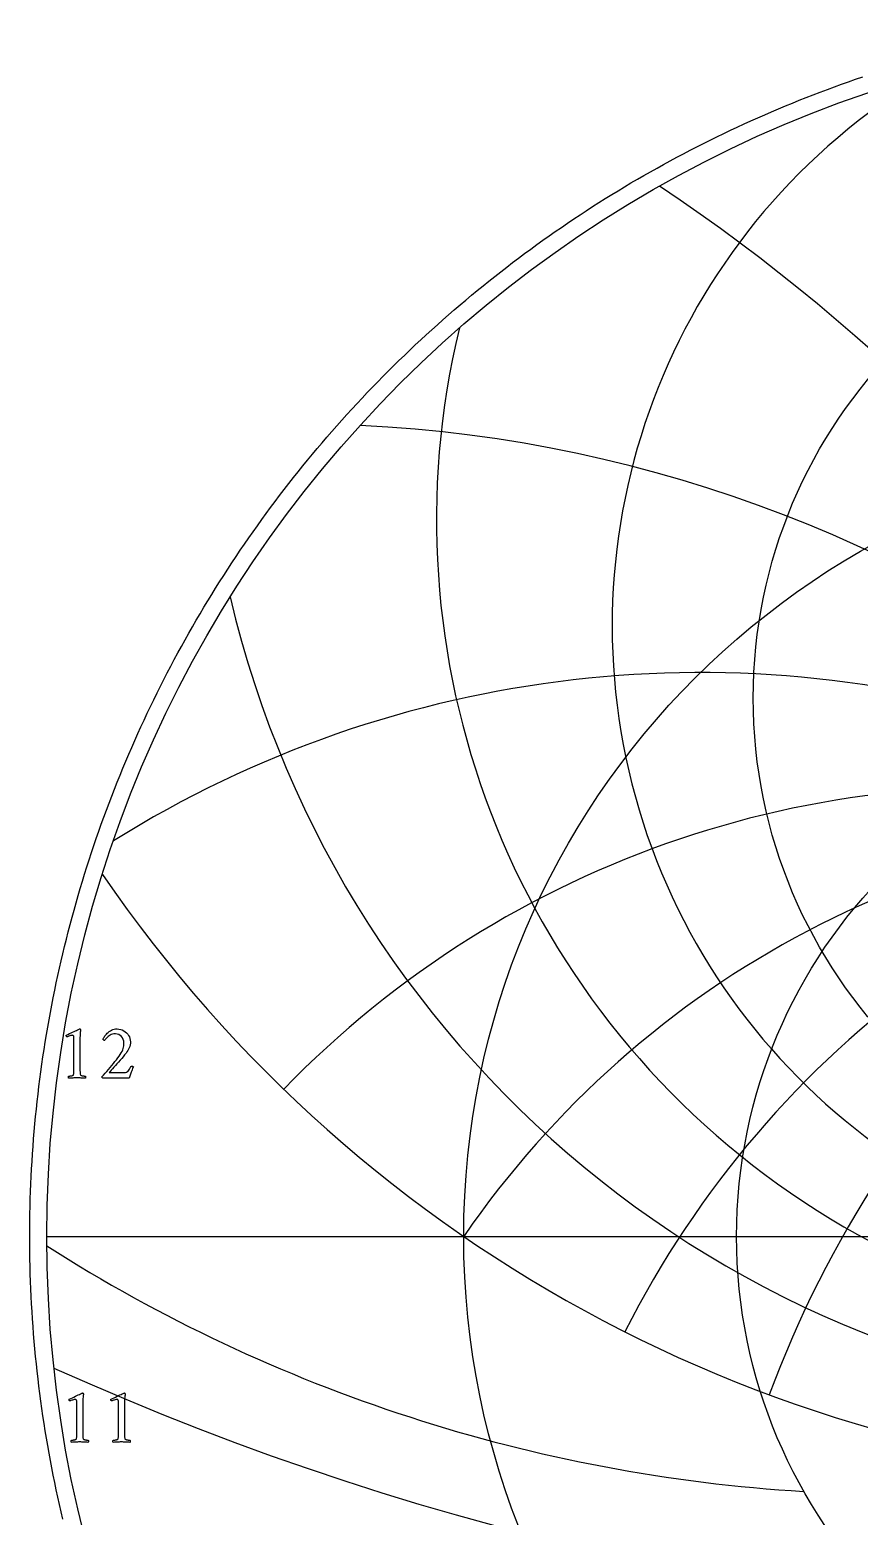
# Model space of a CAD drawing. Header units: millimetres. Extents: x -32.4 to 32.4, y -32.4 to 33.4.
# Drawn here: x -32.35 to -10.43, y -7.4 to 31.9 of the extents above; entities that cross this region are included whole.
import ezdxf

# ---------------------------------------------------------------- set-up
doc = ezdxf.new("R2010")
doc.units = ezdxf.units.MM
for name, color, linetype in [('CUT_OUTER', 1, 'Continuous'), ('ENGRAVE', 7, 'Continuous'), ('ENGRAVE_FINE', 8, 'Continuous'), ('TEXT', 5, 'Continuous')]:
    doc.layers.add(name, color=color, linetype=linetype)

msp = doc.modelspace()

# ---------------------------------------------------------------- linework, layer by layer
at = {"layer": 'CUT_OUTER'}
msp.add_lwpolyline([(-31.4746, -7.4747), (-31.5199, -7.2815), (-31.564, -7.0879), (-31.6069, -6.8941), (-31.6486, -6.7001), (-31.6891, -6.5057), (-31.7284, -6.3112), (-31.7665, -6.1164), (-31.8035, -5.9213), (-31.8392, -5.7261), (-31.8737, -5.5306), (-31.9071, -5.3349), (-31.9392, -5.1391), (-31.9701, -4.943), (-31.9999, -4.7467), (-32.0284, -4.5503), (-32.0557, -4.3537), (-32.0818, -4.1569), (-32.1067, -3.96), (-32.1304, -3.7629), (-32.1529, -3.5657), (-32.1742, -3.3683), (-32.1942, -3.1709), (-32.2131, -2.9733), (-32.2307, -2.7755), (-32.2471, -2.5777), (-32.2623, -2.3798), (-32.2763, -2.1818), (-32.2891, -1.9837), (-32.3007, -1.7856), (-32.311, -1.5873), (-32.3202, -1.3891), (-32.3281, -1.1907), (-32.3348, -0.9923), (-32.3403, -0.7939), (-32.3445, -0.5955), (-32.3476, -0.397), (-32.3494, -0.1985), (-32.35, 0), (-32.3494, 0.1985), (-32.3476, 0.397), (-32.3445, 0.5955), (-32.3403, 0.7939), (-32.3348, 0.9923), (-32.3281, 1.1907), (-32.3202, 1.3891), (-32.311, 1.5873), (-32.3007, 1.7856), (-32.2891, 1.9837), (-32.2763, 2.1818), (-32.2623, 2.3798), (-32.2471, 2.5777), (-32.2307, 2.7755), (-32.2131, 2.9733), (-32.1942, 3.1709), (-32.1742, 3.3683), (-32.1529, 3.5657), (-32.1304, 3.7629), (-32.1067, 3.96), (-32.0818, 4.1569), (-32.0557, 4.3537), (-32.0284, 4.5503), (-31.9999, 4.7467), (-31.9701, 4.943), (-31.9392, 5.1391), (-31.9071, 5.3349), (-31.8737, 5.5306), (-31.8392, 5.7261), (-31.8035, 5.9213), (-31.7665, 6.1164), (-31.7284, 6.3112), (-31.6891, 6.5057), (-31.6486, 6.7001), (-31.6069, 6.8941), (-31.564, 7.0879), (-31.5199, 7.2815), (-31.4746, 7.4747), (-31.4282, 7.6677), (-31.3805, 7.8604), (-31.3317, 8.0528), (-31.2817, 8.2449), (-31.2305, 8.4367), (-31.1782, 8.6282), (-31.1246, 8.8193), (-31.0699, 9.0101), (-31.0141, 9.2006), (-30.957, 9.3907), (-30.8988, 9.5805), (-30.8395, 9.7699), (-30.7789, 9.9589), (-30.7172, 10.1476), (-30.6544, 10.3359), (-30.5904, 10.5238), (-30.5252, 10.7113), (-30.459, 10.8984), (-30.3915, 11.0851), (-30.3229, 11.2713), (-30.2532, 11.4572), (-30.1823, 11.6426), (-30.1103, 11.8276), (-30.0372, 12.0121), (-29.9629, 12.1962), (-29.8875, 12.3798), (-29.811, 12.563), (-29.7333, 12.7456), (-29.6546, 12.9278), (-29.5747, 13.1096), (-29.4937, 13.2908), (-29.4116, 13.4715), (-29.3284, 13.6517), (-29.2441, 13.8314), (-29.1586, 14.0106), (-29.0721, 14.1892), (-28.9845, 14.3674), (-28.8958, 14.5449), (-28.806, 14.722), (-28.7151, 14.8984), (-28.6232, 15.0743), (-28.5302, 15.2497), (-28.436, 15.4245), (-28.3409, 15.5986), (-28.2446, 15.7722), (-28.1473, 15.9453), (-28.0489, 16.1177), (-27.9495, 16.2895), (-27.849, 16.4607), (-27.7475, 16.6312), (-27.645, 16.8012), (-27.5413, 16.9705), (-27.4367, 17.1391), (-27.331, 17.3072), (-27.2243, 17.4745), (-27.1166, 17.6413), (-27.0078, 17.8073), (-26.898, 17.9727), (-26.7873, 18.1374), (-26.6755, 18.3014), (-26.5627, 18.4648), (-26.4489, 18.6274), (-26.3341, 18.7893), (-26.2183, 18.9506), (-26.1015, 19.1111), (-25.9838, 19.2709), (-25.865, 19.4299), (-25.7453, 19.5883), (-25.6246, 19.7459), (-25.503, 19.9027), (-25.3804, 20.0589), (-25.2568, 20.2142), (-25.1323, 20.3688), (-25.0069, 20.5226), (-24.8805, 20.6757), (-24.7532, 20.828), (-24.6249, 20.9794), (-24.4957, 21.1301), (-24.3656, 21.28), (-24.2346, 21.4292), (-24.1026, 21.5774), (-23.9698, 21.7249), (-23.836, 21.8716), (-23.7014, 22.0174), (-23.5658, 22.1625), (-23.4294, 22.3066), (-23.2921, 22.45), (-23.1539, 22.5925), (-23.0148, 22.7341), (-22.8749, 22.8749), (-22.7341, 23.0148), (-22.5925, 23.1539), (-22.45, 23.2921), (-22.3066, 23.4294), (-22.1625, 23.5658), (-22.0174, 23.7014), (-21.8716, 23.836), (-21.7249, 23.9698), (-21.5774, 24.1026), (-21.4292, 24.2346), (-21.28, 24.3656), (-21.1301, 24.4957), (-20.9794, 24.6249), (-20.828, 24.7532), (-20.6757, 24.8805), (-20.5226, 25.0069), (-20.3688, 25.1323), (-20.2142, 25.2568), (-20.0589, 25.3804), (-19.9027, 25.503), (-19.7459, 25.6246), (-19.5883, 25.7453), (-19.4299, 25.865), (-19.2709, 25.9838), (-19.1111, 26.1015), (-18.9506, 26.2183), (-18.7893, 26.3341), (-18.6274, 26.4489), (-18.4648, 26.5627), (-18.3014, 26.6755), (-18.1374, 26.7873), (-17.9727, 26.898), (-17.8073, 27.0078), (-17.6413, 27.1166), (-17.4745, 27.2243), (-17.3072, 27.331), (-17.1391, 27.4367), (-16.9705, 27.5413), (-16.8012, 27.645), (-16.6312, 27.7475), (-16.4607, 27.849), (-16.2895, 27.9495), (-16.1177, 28.0489), (-15.9453, 28.1473), (-15.7722, 28.2446), (-15.5986, 28.3409), (-15.4245, 28.436), (-15.2497, 28.5302), (-15.0743, 28.6232), (-14.8984, 28.7151), (-14.722, 28.806), (-14.5449, 28.8958), (-14.3674, 28.9845), (-14.1892, 29.0721), (-14.0106, 29.1586), (-13.8314, 29.2441), (-13.6517, 29.3284), (-13.4715, 29.4116), (-13.2908, 29.4937), (-13.1096, 29.5747), (-12.9278, 29.6546), (-12.7456, 29.7333), (-12.563, 29.811), (-12.3798, 29.8875), (-12.1962, 29.9629), (-12.0121, 30.0372), (-11.8276, 30.1103), (-11.6426, 30.1823), (-11.4572, 30.2532), (-11.2713, 30.3229), (-11.0851, 30.3915), (-10.8984, 30.459), (-10.7113, 30.5252), (-10.5238, 30.5904), (-10.3359, 30.6544)], dxfattribs=at)
at = {"layer": 'ENGRAVE'}
msp.add_lwpolyline([(-31.9, 0), (31.9, 0)], dxfattribs=at)
for centre, radius in [((0, 0), 31.9), ((0, 14.2317), 13.2287), ((0, 0), 20.8814), ((0, 0), 13.6687)]:
    msp.add_circle(centre, radius, dxfattribs=at)
for centre, radius, start, end in [((0, 16.1373), 16.9577, 120.8977, 59.1023), ((0, 18.9436), 21.6001, 166.41795, 13.58205), ((0, 23.2536), 27.7874, 193.20712, 346.79288), ((0, -14.3514), 25.3376, 34.5, 145.5), ((0, -14.3514), 25.3376, 34.5, 145.5), ((0, 30.3826), 36.8665, 214.36875, 325.63125), ((-9.3916, 35.0498), 41.8656, 237.47875, 266.57752)]:
    msp.add_arc(centre, radius, start, end, dxfattribs=at)
at = {"layer": 'ENGRAVE_FINE'}
for centre, radius, start, end in [((-43.8861, -14.3514), 50.6753, 9.51216, 56.21383), ((-43.8861, -14.3514), 50.6753, 9.51216, 56.21383), ((-25.3376, -14.3514), 35.8328, 14.65792, 87.25322), ((-25.3376, -14.3514), 35.8328, 14.65792, 87.25322), ((-14.6287, -14.3514), 29.2574, 20.32714, 122.01034), ((-14.6287, -14.3514), 29.2574, 20.32714, 122.01034), ((14.6287, -14.3514), 29.2574, 57.98966, 159.67286), ((14.6287, -14.3514), 29.2574, 57.98966, 159.67286), ((-6.7892, -14.3514), 26.2314, 26.80301, 135.93736), ((-6.7892, -14.3514), 26.2314, 26.80301, 135.93736), ((6.7892, -14.3514), 26.2314, 44.06264, 153.19699), ((6.7892, -14.3514), 26.2314, 44.06264, 153.19699), ((0, 66.8595), 77.157, 245.733951, 294.266049)]:
    msp.add_arc(centre, radius, start, end, dxfattribs=at)
at = {"layer": 'TEXT'}
for points in [[(-31.1817, 4.4211), (-31.1817, 5.2396), (-31.1823, 5.2597), (-31.184, 5.2764), (-31.187, 5.2898), (-31.191, 5.2997), (-31.1965, 5.307), (-31.2037, 5.3122), (-31.2126, 5.3153), (-31.2232, 5.3163), (-31.2361, 5.3153), (-31.2522, 5.3124), (-31.2713, 5.3076), (-31.2936, 5.3008), (-31.316, 5.2933), (-31.3356, 5.2865), (-31.3523, 5.2804), (-31.3661, 5.2749), (-31.3743, 5.2825), (-31.3801, 5.2909), (-31.3836, 5.3001), (-31.3848, 5.3101), (-31.3848, 5.3102), (-31.3848, 5.3106), (-31.3848, 5.3113), (-31.3848, 5.3122), (-31.3845, 5.3159), (-31.3838, 5.3189), (-31.3825, 5.3211), (-31.3807, 5.3225), (-31.3394, 5.3412), (-31.2985, 5.3601), (-31.2581, 5.3791), (-31.218, 5.3982), (-31.1798, 5.4165), (-31.1449, 5.4331), (-31.1135, 5.4481), (-31.0854, 5.4614), (-31.0621, 5.4723), (-31.0452, 5.48), (-31.0347, 5.4847), (-31.0304, 5.4862), (-31.0263, 5.4862), (-31.0215, 5.4855), (-31.0175, 5.4831), (-31.0143, 5.4792), (-31.0118, 5.4738), (-31.0098, 5.4678), (-31.0082, 5.4624), (-31.0067, 5.4575), (-31.0056, 5.4531), (-31.0061, 5.4499), (-31.0076, 5.4404), (-31.0102, 5.4245), (-31.0139, 5.4023), (-31.0175, 5.3743), (-31.0201, 5.3409), (-31.0216, 5.3023), (-31.0222, 5.2583), (-31.0222, 4.4211), (-31.0221, 4.3987), (-31.0219, 4.3771), (-31.0216, 4.3562), (-31.0211, 4.3361), (-31.0201, 4.3174), (-31.0183, 4.3004), (-31.0155, 4.2852), (-31.0118, 4.2719), (-31.0083, 4.2668), (-31.0019, 4.2621), (-30.9928, 4.2575), (-30.9807, 4.2532), (-30.967, 4.2494), (-30.953, 4.2463), (-30.9386, 4.2437), (-30.9237, 4.2418), (-30.9098, 4.2405), (-30.8981, 4.2395), (-30.8886, 4.2389), (-30.8812, 4.2387), (-30.8785, 4.2338), (-30.8763, 4.2273), (-30.8748, 4.2193), (-30.874, 4.2097), (-30.8741, 4.2001), (-30.8753, 4.1921), (-30.8777, 4.1856), (-30.8812, 4.1807), (-30.9117, 4.1827), (-30.9408, 4.1846), (-30.9687, 4.1864), (-30.9952, 4.188), (-31.0216, 4.1893), (-31.0491, 4.1903), (-31.0776, 4.1909), (-31.1071, 4.1911), (-31.1355, 4.1909), (-31.1625, 4.1903), (-31.1883, 4.1893), (-31.2128, 4.188), (-31.2375, 4.1864), (-31.2641, 4.1846), (-31.2925, 4.1827), (-31.3226, 4.1807), (-31.3262, 4.1856), (-31.3286, 4.1921), (-31.3298, 4.2001), (-31.3299, 4.2097), (-31.329, 4.2193), (-31.3276, 4.2273), (-31.3254, 4.2338), (-31.3226, 4.2387), (-31.3153, 4.2389), (-31.3058, 4.2395), (-31.2941, 4.2405), (-31.2802, 4.2418), (-31.2653, 4.2437), (-31.2509, 4.2463), (-31.2368, 4.2494), (-31.2232, 4.2532), (-31.2112, 4.2575), (-31.2024, 4.2621), (-31.1967, 4.2668), (-31.1942, 4.2719), (-31.1904, 4.2852), (-31.1874, 4.3004), (-31.1852, 4.3174), (-31.1838, 4.3361), (-31.1829, 4.3562), (-31.1822, 4.3771), (-31.1818, 4.3987), (-31.1817, 4.4211)], [(-29.6109, 4.4895), (-29.6214, 4.4638), (-29.6322, 4.4364), (-29.6432, 4.4073), (-29.6545, 4.3765), (-29.6656, 4.3455), (-29.6762, 4.3157), (-29.6863, 4.287), (-29.6959, 4.2595), (-29.7045, 4.2347), (-29.7115, 4.2144), (-29.7169, 4.1985), (-29.7208, 4.1869), (-30.4212, 4.1869), (-30.4244, 4.1893), (-30.4277, 4.1924), (-30.4311, 4.1961), (-30.4347, 4.2004), (-30.4378, 4.2049), (-30.4401, 4.209), (-30.4415, 4.2126), (-30.4419, 4.2159), (-30.3992, 4.2641), (-30.3559, 4.3133), (-30.3121, 4.3636), (-30.2679, 4.4149), (-30.2238, 4.4666), (-30.1808, 4.518), (-30.1389, 4.5691), (-30.0979, 4.62), (-30.0589, 4.6698), (-30.0228, 4.7174), (-29.9895, 4.763), (-29.9591, 4.8065), (-29.9308, 4.8507), (-29.9081, 4.892), (-29.8909, 4.9305), (-29.8793, 4.9661), (-29.8716, 5.0007), (-29.8661, 5.036), (-29.8628, 5.0722), (-29.8617, 5.1091), (-29.8656, 5.1588), (-29.8775, 5.2044), (-29.8972, 5.2459), (-29.9249, 5.2832), (-29.9586, 5.314), (-29.9966, 5.336), (-30.0389, 5.3492), (-30.0855, 5.3536), (-30.1246, 5.3514), (-30.1611, 5.3448), (-30.1951, 5.3338), (-30.2264, 5.3184), (-30.255, 5.3004), (-30.2808, 5.2816), (-30.3037, 5.262), (-30.3238, 5.2417), (-30.3409, 5.2223), (-30.3549, 5.2054), (-30.3658, 5.1912), (-30.3735, 5.1795), (-30.3798, 5.1804), (-30.3862, 5.1829), (-30.3928, 5.1871), (-30.3994, 5.193), (-30.4053, 5.1993), (-30.4095, 5.2047), (-30.4121, 5.2091), (-30.4129, 5.2127), (-30.4084, 5.2236), (-30.4013, 5.2378), (-30.3913, 5.2552), (-30.3787, 5.2759), (-30.3634, 5.2984), (-30.3453, 5.3215), (-30.3245, 5.3451), (-30.301, 5.3692), (-30.2752, 5.3926), (-30.2474, 5.4142), (-30.2177, 5.434), (-30.186, 5.452), (-30.1524, 5.467), (-30.1168, 5.4777), (-30.0793, 5.4841), (-30.0399, 5.4862), (-29.9923, 5.4832), (-29.9469, 5.4741), (-29.9037, 5.4588), (-29.8627, 5.4375), (-29.8249, 5.4114), (-29.7912, 5.3819), (-29.7617, 5.3488), (-29.7363, 5.3122), (-29.7159, 5.2732), (-29.7013, 5.2329), (-29.6926, 5.1913), (-29.6897, 5.1485), (-29.6916, 5.1056), (-29.6975, 5.064), (-29.7072, 5.0237), (-29.7208, 4.9848), (-29.7377, 4.9471), (-29.7576, 4.9107), (-29.7802, 4.8756), (-29.8057, 4.8418), (-29.8419, 4.7975), (-29.8801, 4.7519), (-29.9202, 4.7048), (-29.9622, 4.6563), (-30.0046, 4.6079), (-30.0459, 4.561), (-30.0859, 4.5156), (-30.1249, 4.4719), (-30.1613, 4.431), (-30.1938, 4.3944), (-30.2224, 4.3621), (-30.2471, 4.3341), (-29.8451, 4.3341), (-29.8164, 4.3365), (-29.7905, 4.3436), (-29.7672, 4.3556), (-29.7467, 4.3724), (-29.7278, 4.3941), (-29.7096, 4.4208), (-29.6921, 4.4526), (-29.6752, 4.4895), (-29.6722, 4.4949), (-29.6674, 4.4988), (-29.6608, 4.5011), (-29.6524, 4.5019), (-29.6488, 4.5017), (-29.6441, 4.5009), (-29.6384, 4.4996), (-29.6317, 4.4978), (-29.6249, 4.4957), (-29.6192, 4.4936), (-29.6146, 4.4916), (-29.6109, 4.4895)], [(-31.106, -5.204), (-31.106, -4.3855), (-31.1066, -4.3654), (-31.1083, -4.3487), (-31.1113, -4.3354), (-31.1153, -4.3254), (-31.1208, -4.3182), (-31.128, -4.313), (-31.1369, -4.3099), (-31.1475, -4.3088), (-31.1604, -4.3098), (-31.1765, -4.3127), (-31.1956, -4.3176), (-31.2179, -4.3244), (-31.2403, -4.3318), (-31.2599, -4.3386), (-31.2766, -4.3448), (-31.2904, -4.3503), (-31.2986, -4.3426), (-31.3044, -4.3342), (-31.3079, -4.325), (-31.3091, -4.3151), (-31.3091, -4.3149), (-31.3091, -4.3145), (-31.3091, -4.3139), (-31.3091, -4.313), (-31.3088, -4.3092), (-31.3081, -4.3062), (-31.3068, -4.304), (-31.305, -4.3026), (-31.2637, -4.2839), (-31.2228, -4.2651), (-31.1824, -4.2461), (-31.1423, -4.227), (-31.1041, -4.2087), (-31.0692, -4.192), (-31.0378, -4.1771), (-31.0097, -4.1638), (-30.9864, -4.1529), (-30.9695, -4.1451), (-30.959, -4.1405), (-30.9547, -4.1389), (-30.9506, -4.1389), (-30.9458, -4.1397), (-30.9418, -4.142), (-30.9386, -4.1459), (-30.9361, -4.1513), (-30.9341, -4.1573), (-30.9325, -4.1627), (-30.931, -4.1677), (-30.9299, -4.1721), (-30.9304, -4.1752), (-30.9319, -4.1848), (-30.9345, -4.2006), (-30.9382, -4.2228), (-30.9418, -4.2509), (-30.9444, -4.2842), (-30.9459, -4.3229), (-30.9465, -4.3669), (-30.9465, -5.204), (-30.9464, -5.2265), (-30.9462, -5.2481), (-30.9459, -5.2689), (-30.9454, -5.289), (-30.9444, -5.3078), (-30.9426, -5.3248), (-30.9398, -5.3399), (-30.9361, -5.3533), (-30.9326, -5.3583), (-30.9262, -5.3631), (-30.9171, -5.3676), (-30.905, -5.3719), (-30.8913, -5.3757), (-30.8773, -5.3789), (-30.8629, -5.3814), (-30.848, -5.3833), (-30.8341, -5.3847), (-30.8224, -5.3856), (-30.8129, -5.3862), (-30.8055, -5.3864), (-30.8028, -5.3913), (-30.8006, -5.3978), (-30.7991, -5.4058), (-30.7983, -5.4154), (-30.7984, -5.425), (-30.7996, -5.433), (-30.802, -5.4395), (-30.8055, -5.4444), (-30.836, -5.4424), (-30.8651, -5.4405), (-30.893, -5.4388), (-30.9195, -5.4372), (-30.9459, -5.4358), (-30.9734, -5.4348), (-31.0019, -5.4343), (-31.0314, -5.4341), (-31.0598, -5.4343), (-31.0868, -5.4348), (-31.1126, -5.4358), (-31.1371, -5.4372), (-31.1618, -5.4388), (-31.1884, -5.4405), (-31.2168, -5.4424), (-31.2469, -5.4444), (-31.2505, -5.4395), (-31.2529, -5.433), (-31.2541, -5.425), (-31.2542, -5.4154), (-31.2533, -5.4058), (-31.2519, -5.3978), (-31.2497, -5.3913), (-31.2469, -5.3864), (-31.2396, -5.3862), (-31.2301, -5.3856), (-31.2184, -5.3847), (-31.2044, -5.3833), (-31.1896, -5.3814), (-31.1752, -5.3789), (-31.1611, -5.3757), (-31.1475, -5.3719), (-31.1355, -5.3676), (-31.1267, -5.3631), (-31.121, -5.3583), (-31.1185, -5.3533), (-31.1147, -5.3399), (-31.1117, -5.3248), (-31.1095, -5.3078), (-31.1081, -5.289), (-31.1072, -5.2689), (-31.1065, -5.2481), (-31.1061, -5.2265), (-31.106, -5.204)], [(-30.0036, -5.204), (-30.0036, -4.3855), (-30.0042, -4.3654), (-30.0059, -4.3487), (-30.0088, -4.3354), (-30.0129, -4.3254), (-30.0184, -4.3182), (-30.0256, -4.313), (-30.0345, -4.3099), (-30.045, -4.3088), (-30.058, -4.3098), (-30.074, -4.3127), (-30.0932, -4.3176), (-30.1155, -4.3244), (-30.1379, -4.3318), (-30.1574, -4.3386), (-30.1741, -4.3448), (-30.188, -4.3503), (-30.1962, -4.3426), (-30.202, -4.3342), (-30.2055, -4.325), (-30.2067, -4.3151), (-30.2067, -4.3149), (-30.2067, -4.3145), (-30.2067, -4.3139), (-30.2067, -4.313), (-30.2064, -4.3092), (-30.2056, -4.3062), (-30.2043, -4.304), (-30.2025, -4.3026), (-30.1613, -4.2839), (-30.1204, -4.2651), (-30.0799, -4.2461), (-30.0398, -4.227), (-30.0016, -4.2087), (-29.9668, -4.192), (-29.9353, -4.1771), (-29.9072, -4.1638), (-29.884, -4.1529), (-29.8671, -4.1451), (-29.8565, -4.1405), (-29.8523, -4.1389), (-29.8482, -4.1389), (-29.8434, -4.1397), (-29.8393, -4.142), (-29.8361, -4.1459), (-29.8337, -4.1513), (-29.8317, -4.1573), (-29.83, -4.1627), (-29.8286, -4.1677), (-29.8274, -4.1721), (-29.828, -4.1752), (-29.8295, -4.1848), (-29.8321, -4.2006), (-29.8357, -4.2228), (-29.8393, -4.2509), (-29.8419, -4.2842), (-29.8435, -4.3229), (-29.844, -4.3669), (-29.844, -5.204), (-29.8439, -5.2265), (-29.8438, -5.2481), (-29.8434, -5.2689), (-29.843, -5.289), (-29.842, -5.3078), (-29.8401, -5.3248), (-29.8373, -5.3399), (-29.8337, -5.3533), (-29.8302, -5.3583), (-29.8238, -5.3631), (-29.8146, -5.3676), (-29.8026, -5.3719), (-29.7889, -5.3757), (-29.7749, -5.3789), (-29.7604, -5.3814), (-29.7456, -5.3833), (-29.7317, -5.3847), (-29.7199, -5.3856), (-29.7104, -5.3862), (-29.7031, -5.3864), (-29.7003, -5.3913), (-29.6982, -5.3978), (-29.6967, -5.4058), (-29.6958, -5.4154), (-29.6959, -5.425), (-29.6971, -5.433), (-29.6995, -5.4395), (-29.7031, -5.4444), (-29.7335, -5.4424), (-29.7627, -5.4405), (-29.7905, -5.4388), (-29.8171, -5.4372), (-29.8435, -5.4358), (-29.871, -5.4348), (-29.8994, -5.4343), (-29.929, -5.4341), (-29.9573, -5.4343), (-29.9844, -5.4348), (-30.0102, -5.4358), (-30.0347, -5.4372), (-30.0594, -5.4388), (-30.0859, -5.4405), (-30.1143, -5.4424), (-30.1445, -5.4444), (-30.1481, -5.4395), (-30.1504, -5.433), (-30.1517, -5.425), (-30.1517, -5.4154), (-30.1509, -5.4058), (-30.1494, -5.3978), (-30.1473, -5.3913), (-30.1445, -5.3864), (-30.1372, -5.3862), (-30.1277, -5.3856), (-30.1159, -5.3847), (-30.102, -5.3833), (-30.0872, -5.3814), (-30.0727, -5.3789), (-30.0587, -5.3757), (-30.045, -5.3719), (-30.0331, -5.3676), (-30.0243, -5.3631), (-30.0186, -5.3583), (-30.016, -5.3533), (-30.0123, -5.3399), (-30.0093, -5.3248), (-30.0071, -5.3078), (-30.0056, -5.289), (-30.0047, -5.2689), (-30.0041, -5.2481), (-30.0037, -5.2265), (-30.0036, -5.204)]]:
    msp.add_lwpolyline(points, close=True, dxfattribs=at)

doc.saveas('drawing.dxf')
